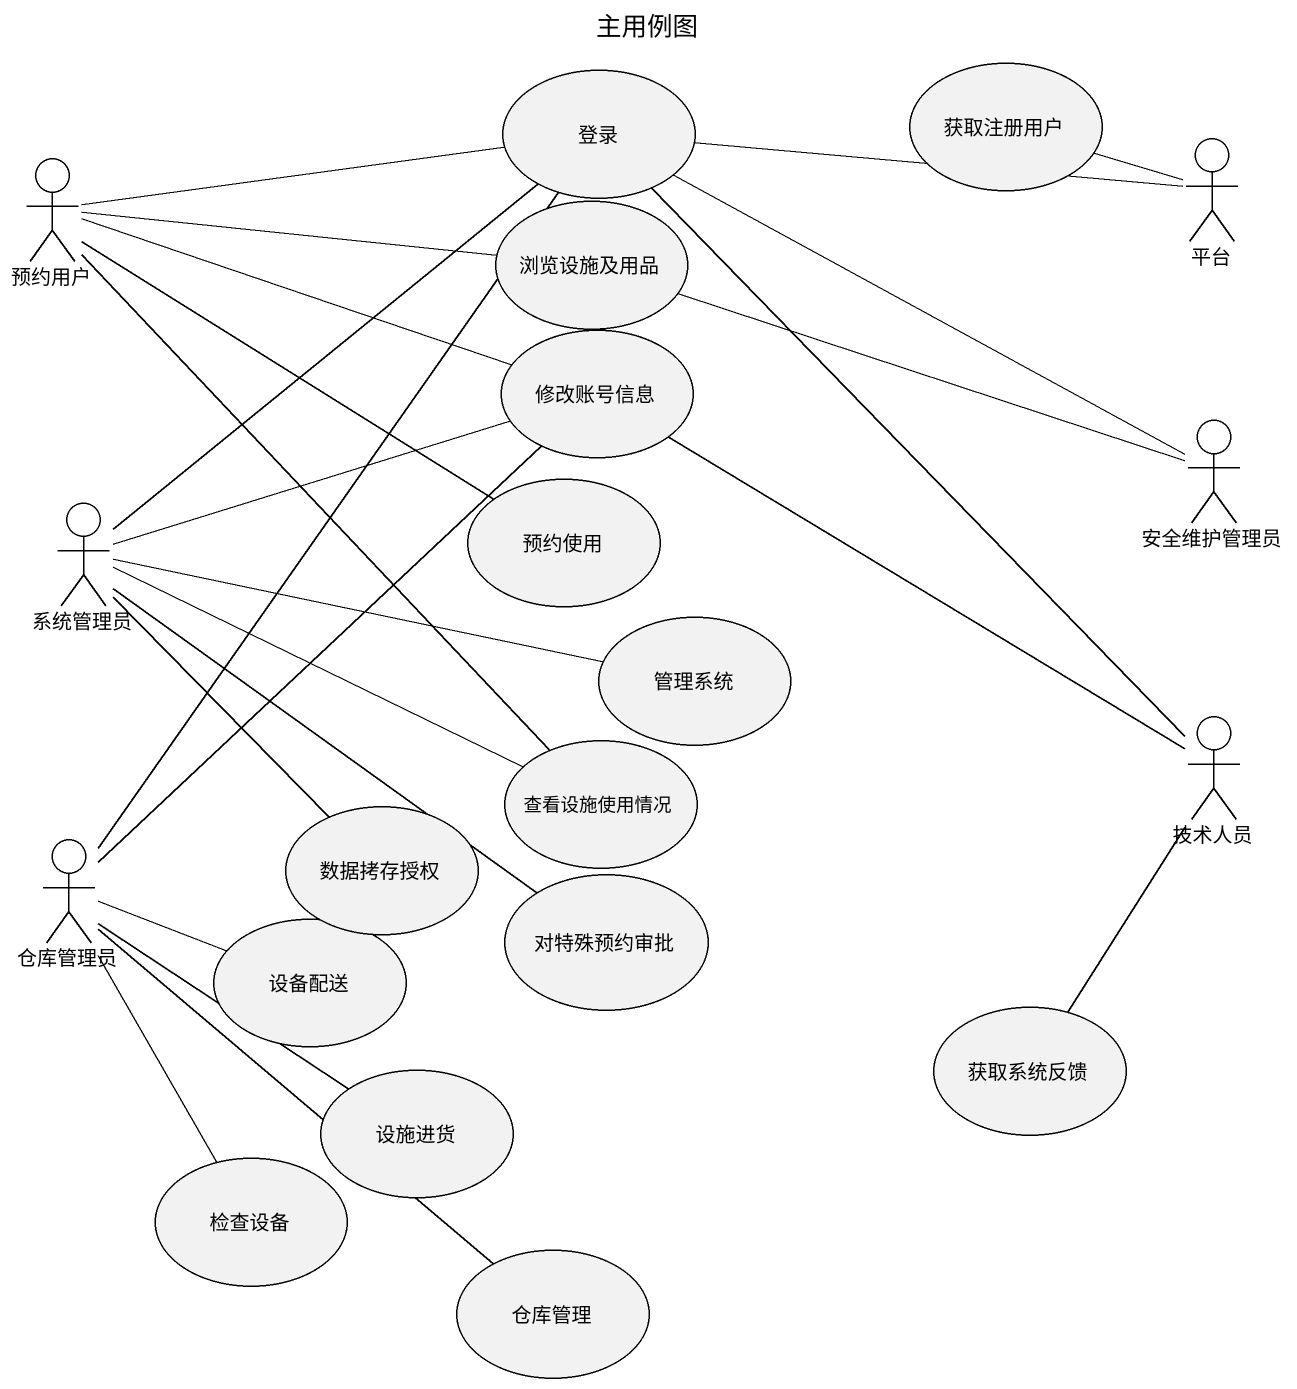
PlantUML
@startuml
title 主用例图
usecase 登录
usecase 获取注册用户
actor 预约用户
actor 平台
usecase 浏览设施及用品
usecase 修改账号信息
usecase 预约使用
actor 安全维护管理员
actor 系统管理员
usecase 管理系统
usecase 查看设施使用情况
actor 技术人员
usecase 数据拷存授权
actor 仓库管理员
usecase 对特殊预约审批
usecase 设备配送
usecase 设施进货
usecase 获取系统反馈
usecase 检查设备
usecase 仓库管理
登录 -- 技术人员
预约用户 -right- 登录
预约用户 -right- 浏览设施及用品
预约用户 -right- 修改账号信息
预约用户 -right- 预约使用
预约用户 -- 查看设施使用情况
平台 -left- 登录
平台 -left- 获取注册用户
安全维护管理员 -left- 登录
安全维护管理员 -left- 浏览设施及用品
系统管理员 -up- 登录
系统管理员 -right- 修改账号信息
系统管理员 -right- 管理系统
系统管理员 -right- 查看设施使用情况
系统管理员 -- 数据拷存授权
系统管理员 -- 对特殊预约审批
技术人员 -up- 修改账号信息
技术人员 -- 获取系统反馈
仓库管理员 -up- 登录
仓库管理员 -up- 修改账号信息
仓库管理员 -right- 设备配送
仓库管理员 -- 设施进货
仓库管理员 -- 检查设备
仓库管理员 -- 仓库管理
@enduml
